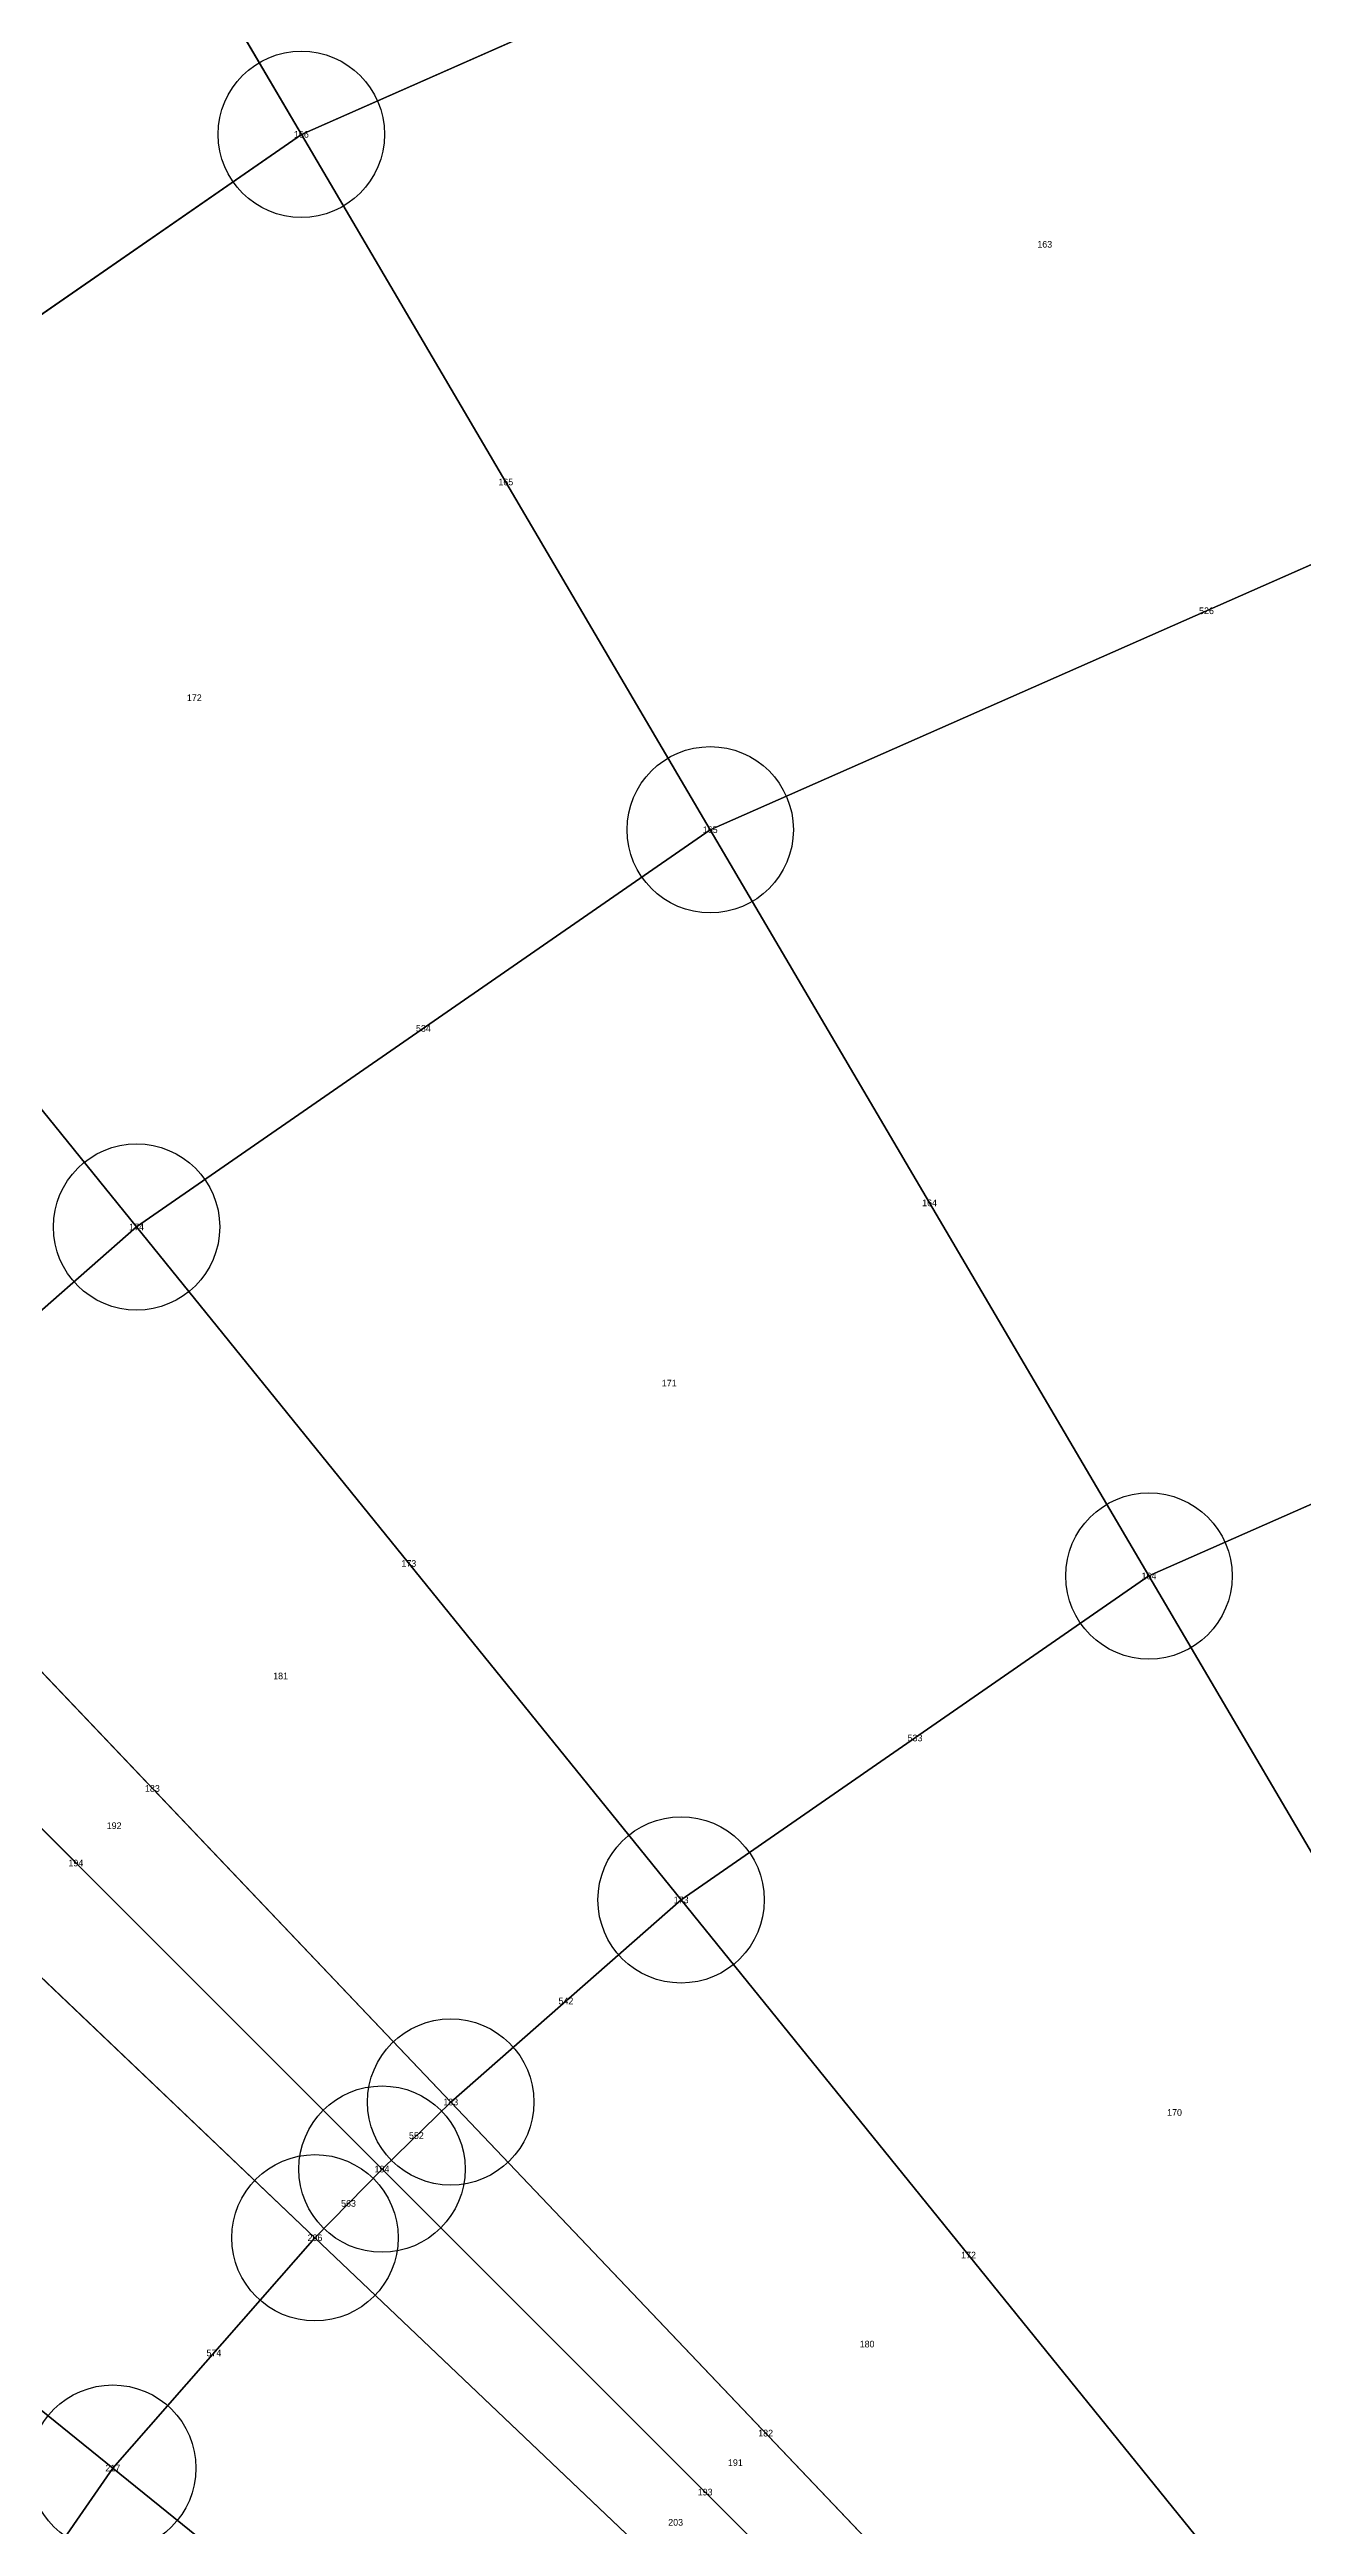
# Model space of a CAD drawing. Extents: x -2.75 to 2.75, y -2.5 to 2.5.
# Drawn here: x -0.913 to -0.537, y 0.706 to 1.451 of the extents above; entities that cross this region are included whole.
import ezdxf
from ezdxf.enums import TextEntityAlignment as Align

# ---------------------------------------------------------------- set-up
doc = ezdxf.new("R2010")
doc.units = 0
doc.header["$MEASUREMENT"] = 0
doc.header["$PDMODE"] = 33
doc.header["$PDSIZE"] = 0.05
for name, color, linetype in [('BRANCHE INTERNO', 7, 'Continuous'), ('BRANCHES-Index', 7, 'Continuous'), ('Faces', 7, 'Continuous'), ('Faces-Index', 7, 'Continuous'), ('NODI-Index', 7, 'Continuous'), ('NODO INTRADOSSO INTERNO', 7, 'Continuous')]:
    doc.layers.add(name, color=color, linetype=linetype)

msp = doc.modelspace()

# ---------------------------------------------------------------- linework, layer by layer
at = {"layer": 'BRANCHE INTERNO'}
for p, q in [((-0.83777, 1.4253, 2.07314), (-0.95012, 1.61644, 1.875)), ((-0.48812, 1.57958, 2.07314), (-0.83777, 1.4253, 2.07314)), ((-0.83777, 1.4253, 2.07314), (-1.03985, 1.28532, 2.07314)), ((-0.71488, 1.21622, 2.24522), (-0.83777, 1.4253, 2.07314)), ((-0.41652, 1.34787, 2.24522), (-0.71488, 1.21622, 2.24522)), ((-0.88731, 1.09678, 2.24522), (-1.03985, 1.28532, 2.07314)), ((-0.71488, 1.21622, 2.24522), (-0.88731, 1.09678, 2.24522)), ((-0.583, 0.99186, 2.38905), (-0.71488, 1.21622, 2.24522)), ((-0.88731, 1.09678, 2.24522), (-0.97223, 1.02226, 2.24522)), ((-0.72362, 0.89445, 2.38905), (-0.88731, 1.09678, 2.24522)), ((-0.33968, 1.09922, 2.38905), (-0.583, 0.99186, 2.38905)), ((-0.79287, 0.83368, 2.38905), (-0.97223, 1.02226, 2.24522)), ((-0.81353, 0.81353, 2.38905), (-0.99756, 0.99756, 2.24522)), ((-0.583, 0.99186, 2.38905), (-0.72362, 0.89445, 2.38905)), ((-0.44379, 0.75502, 2.50285), (-0.583, 0.99186, 2.38905)), ((-0.83368, 0.79287, 2.38905), (-1.02226, 0.97223, 2.24522)), ((-0.72362, 0.89445, 2.38905), (-0.79287, 0.83368, 2.38905)), ((-0.55083, 0.68087, 2.50285), (-0.72362, 0.89445, 2.38905)), ((-0.89445, 0.72362, 2.38905), (-1.09678, 0.88731, 2.24522)), ((-0.79287, 0.83368, 2.38905), (-0.81353, 0.81353, 2.38905)), ((-0.60355, 0.63461, 2.50285), (-0.79287, 0.83368, 2.38905)), ((-0.81353, 0.81353, 2.38905), (-0.83368, 0.79287, 2.38905)), ((-0.61927, 0.61927, 2.50285), (-0.81353, 0.81353, 2.38905)), ((-0.83368, 0.79287, 2.38905), (-0.89445, 0.72362, 2.38905)), ((-0.63461, 0.60355, 2.50285), (-0.83368, 0.79287, 2.38905)), ((-0.89445, 0.72362, 2.38905), (-0.99186, 0.583, 2.38905)), ((-0.68087, 0.55083, 2.50285), (-0.89445, 0.72362, 2.38905))]:
    msp.add_line(p, q, dxfattribs=at)
at = {"layer": 'Faces'}
for points in [[(-0.48812, 1.57958, 2.07314), (-0.83777, 1.4253, 2.07314), (-0.95012, 1.61644, 1.875), (-0.55358, 1.79142, 1.875)], [(-0.83777, 1.4253, 2.07314), (-1.03985, 1.28532, 2.07314), (-1.1793, 1.4577, 1.875), (-0.95012, 1.61644, 1.875)], [(-0.41652, 1.34787, 2.24522), (-0.71488, 1.21622, 2.24522), (-0.83777, 1.4253, 2.07314), (-0.48812, 1.57958, 2.07314)], [(-0.71488, 1.21622, 2.24522), (-0.88731, 1.09678, 2.24522), (-1.03985, 1.28532, 2.07314), (-0.83777, 1.4253, 2.07314)], [(-0.33968, 1.09922, 2.38905), (-0.583, 0.99186, 2.38905), (-0.71488, 1.21622, 2.24522), (-0.41652, 1.34787, 2.24522)], [(-0.88731, 1.09678, 2.24522), (-0.97223, 1.02226, 2.24522), (-1.13936, 1.19799, 2.07314), (-1.03985, 1.28532, 2.07314)], [(-0.583, 0.99186, 2.38905), (-0.72362, 0.89445, 2.38905), (-0.88731, 1.09678, 2.24522), (-0.71488, 1.21622, 2.24522)], [(-0.72362, 0.89445, 2.38905), (-0.79287, 0.83368, 2.38905), (-0.97223, 1.02226, 2.24522), (-0.88731, 1.09678, 2.24522)], [(-0.25857, 0.83674, 2.50285), (-0.44379, 0.75502, 2.50285), (-0.583, 0.99186, 2.38905), (-0.33968, 1.09922, 2.38905)], [(-0.79287, 0.83368, 2.38905), (-0.81353, 0.81353, 2.38905), (-0.99756, 0.99756, 2.24522), (-0.97223, 1.02226, 2.24522)], [(-0.81353, 0.81353, 2.38905), (-0.83368, 0.79287, 2.38905), (-1.02226, 0.97223, 2.24522), (-0.99756, 0.99756, 2.24522)], [(-0.44379, 0.75502, 2.50285), (-0.55083, 0.68087, 2.50285), (-0.72362, 0.89445, 2.38905), (-0.583, 0.99186, 2.38905)], [(-0.83368, 0.79287, 2.38905), (-0.89445, 0.72362, 2.38905), (-1.09678, 0.88731, 2.24522), (-1.02226, 0.97223, 2.24522)], [(-0.55083, 0.68087, 2.50285), (-0.60355, 0.63461, 2.50285), (-0.79287, 0.83368, 2.38905), (-0.72362, 0.89445, 2.38905)], [(-0.89445, 0.72362, 2.38905), (-0.99186, 0.583, 2.38905), (-1.21622, 0.71488, 2.24522), (-1.09678, 0.88731, 2.24522)], [(-0.60355, 0.63461, 2.50285), (-0.61927, 0.61927, 2.50285), (-0.81353, 0.81353, 2.38905), (-0.79287, 0.83368, 2.38905)], [(-0.61927, 0.61927, 2.50285), (-0.63461, 0.60355, 2.50285), (-0.83368, 0.79287, 2.38905), (-0.81353, 0.81353, 2.38905)], [(-0.63461, 0.60355, 2.50285), (-0.68087, 0.55083, 2.50285), (-0.89445, 0.72362, 2.38905), (-0.83368, 0.79287, 2.38905)], [(-0.299, 0.50868, 2.58517), (-0.37112, 0.45873, 2.58517), (-0.55083, 0.68087, 2.50285), (-0.44379, 0.75502, 2.50285)], [(-0.68087, 0.55083, 2.50285), (-0.75502, 0.44379, 2.50285), (-0.99186, 0.583, 2.38905), (-0.89445, 0.72362, 2.38905)]]:
    msp.add_3dface(points, dxfattribs=at)
at = {"layer": 'NODO INTRADOSSO INTERNO'}
for p in [(-0.83777, 1.4253, 2.07314), (-0.71488, 1.21622, 2.24522), (-0.88731, 1.09678, 2.24522), (-0.583, 0.99186, 2.38905), (-0.72362, 0.89445, 2.38905), (-0.79287, 0.83368, 2.38905), (-0.81353, 0.81353, 2.38905), (-0.83368, 0.79287, 2.38905), (-0.89445, 0.72362, 2.38905)]:
    msp.add_point(p, dxfattribs=at)

# ---------------------------------------------------------------- texts
at = {"layer": 'BRANCHES-Index'}
for s, p in [('165', (-0.77632, 1.32076, 2.15918)), ('526', (-0.5657, 1.28205, 2.24522)), ('534', (-0.8011, 1.1565, 2.24522)), ('164', (-0.64894, 1.10404, 2.31714)), ('173', (-0.80547, 0.99561, 2.31714)), ('533', (-0.65331, 0.94315, 2.38905)), ('183', (-0.88255, 0.92797, 2.31714)), ('194', (-0.90555, 0.90555, 2.31714)), ('542', (-0.75825, 0.86406, 2.38905)), ('552', (-0.8032, 0.8236, 2.38905)), ('563', (-0.8236, 0.8032, 2.38905)), ('172', (-0.63723, 0.78766, 2.44595)), ('574', (-0.86406, 0.75825, 2.38905)), ('182', (-0.69821, 0.73414, 2.44595)), ('193', (-0.7164, 0.7164, 2.44595))]:
    msp.add_text(s, height=0.002, dxfattribs=at).set_placement(p, align=Align.MIDDLE_CENTER)
at = {"layer": 'Faces-Index'}
for s, p in [('163', (-0.61432, 1.39224, 2.15918)), ('172', (-0.86995, 1.25591, 2.15918)), ('171', (-0.7272, 1.04983, 2.31714)), ('181', (-0.84401, 0.96179, 2.31714)), ('192', (-0.89405, 0.91676, 2.31714)), ('170', (-0.57531, 0.83055, 2.44595)), ('180', (-0.66772, 0.7609, 2.44595)), ('191', (-0.70731, 0.72527, 2.44595)), ('203', (-0.72527, 0.70731, 2.44595))]:
    msp.add_text(s, height=0.002, dxfattribs=at).set_placement(p, align=Align.MIDDLE_CENTER)
at = {"layer": 'NODI-Index'}
for s, p in [('166', (-0.83777, 1.4253, 2.07314)), ('165', (-0.71488, 1.21622, 2.24522)), ('174', (-0.88731, 1.09678, 2.24522)), ('164', (-0.583, 0.99186, 2.38905)), ('173', (-0.72362, 0.89445, 2.38905)), ('183', (-0.79287, 0.83368, 2.38905)), ('194', (-0.81353, 0.81353, 2.38905)), ('206', (-0.83368, 0.79287, 2.38905)), ('217', (-0.89445, 0.72362, 2.38905))]:
    msp.add_text(s, height=0.002, dxfattribs=at).set_placement(p, align=Align.MIDDLE_CENTER)

doc.saveas('drawing.dxf')
